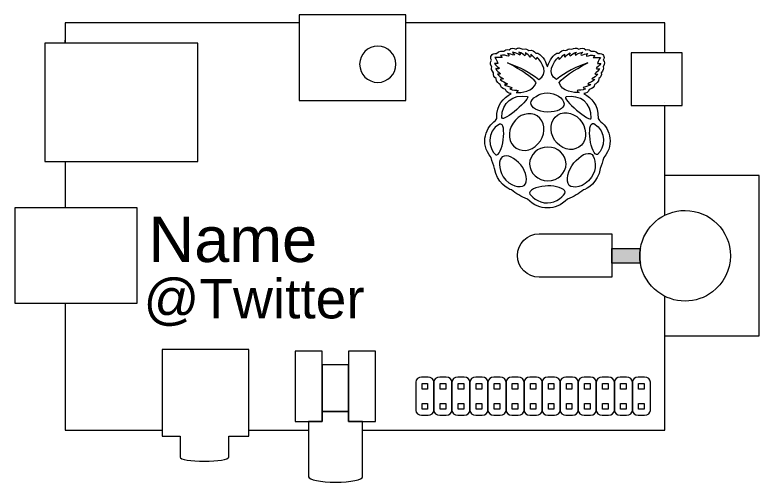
# Model space of a CAD drawing. Header units: inches. Extents: x -193 to 353, y 14 to 296.
# Drawn here: x 138.3 to 240.8, y 19.7 to 84.2 of the extents above; entities that cross this region are included whole.
import ezdxf

# ---------------------------------------------------------------- set-up
doc = ezdxf.new("R2010")
doc.units = ezdxf.units.IN
doc.header["$MEASUREMENT"] = 0
doc.layers.add('Layer 1', color=7, linetype='Continuous')

# ---------------------------------------------------------------- blocks, each defined once
blk = doc.blocks.new('block 311')
at = {"layer": 'Layer 1', "color": 232, "lineweight": 9}
blk.add_lwpolyline([(184.22, 29.49), (184.22, 28.08), (186.19, 28.08), (187.96, 28.08), (187.96, 37.77), (184.22, 37.77), (184.22, 35.91), (184.22, 30.67), (184.22, 29.49)], dxfattribs=at)
blk = doc.blocks.new('block 312')
at = {"layer": 'Layer 1', "color": 232, "lineweight": 9}
blk.add_lwpolyline([(180.61, 29.49), (180.61, 30.67), (180.61, 35.91), (180.61, 37.77), (176.88, 37.77), (176.88, 28.08), (178.74, 28.08), (180.61, 28.08), (180.61, 29.49)], dxfattribs=at)
blk = doc.blocks.new('block 313')
at = {"layer": 'Layer 1', "color": 232, "lineweight": 9}
blk.add_lwpolyline([(180.61, 29.49), (184.22, 29.49), (184.22, 30.67), (184.22, 35.91), (180.61, 35.91), (180.61, 30.67), (180.61, 29.49)], dxfattribs=at)
blk = doc.blocks.new('block 314')
at = {"layer": 'Layer 1', "color": 232, "lineweight": 9}
for points, knots in [([(207.71, 79.61), (207.6, 79.61), (207.48, 79.57), (207.34, 79.46), (207.01, 79.59), (206.68, 79.64), (206.39, 79.37), (205.94, 79.43), (205.8, 79.31), (205.69, 79.17), (205.59, 79.17), (204.95, 79.27), (204.66, 78.84), (203.93, 78.92), (203.7, 78.41), (203.96, 77.92), (203.81, 77.69), (203.66, 77.46), (204.01, 77.02), (203.88, 76.78), (203.96, 76.51), (204.25, 76.18), (204.17, 75.84), (204.33, 75.59), (204.6, 75.4), (204.54, 74.93), (205.03, 74.65), (205.17, 74.56), (205.23, 74.28), (205.35, 74.02), (205.9, 73.88), (205.99, 73.46), (206.33, 73.39), (206.65, 73.31), (205.58, 72.69), (204.67, 71.87), (204.67, 69.87), (204.67, 69.87), (204.52, 69.6), (204.52, 69.6), (203.3, 68.85), (202.2, 66.47), (203.92, 64.52), (204.03, 63.92), (204.22, 63.48), (204.38, 63), (204.63, 61.05), (206.27, 60.14), (206.7, 60.03), (207.34, 59.55), (208.01, 59.09), (208.92, 58.77), (209.78, 57.89), (210.71, 57.55), (211.65, 57.55), (211.66, 57.55), (211.67, 57.55), (211.69, 57.55), (212.62, 57.55), (213.56, 57.89), (214.41, 58.77), (215.33, 59.09), (216, 59.55), (216.63, 60.03), (217.06, 60.14), (218.7, 61.05), (218.95, 63), (219.12, 63.48), (219.31, 63.92), (219.42, 64.52), (221.14, 66.47), (220.04, 68.85), (218.82, 69.6), (218.82, 69.6), (218.66, 69.87), (218.66, 69.87), (218.67, 71.87), (217.75, 72.69), (216.69, 73.31), (217.01, 73.4), (217.34, 73.47), (217.43, 73.88), (217.99, 74.02), (218.1, 74.28), (218.16, 74.56), (218.3, 74.65), (218.79, 74.93), (218.74, 75.4), (219.01, 75.59), (219.16, 75.84), (219.08, 76.18), (219.38, 76.51), (219.45, 76.78), (219.33, 77.02), (219.68, 77.46), (219.52, 77.69), (219.37, 77.92), (219.64, 78.41), (219.41, 78.92), (218.67, 78.84), (218.38, 79.27), (217.74, 79.17), (217.65, 79.17), (217.54, 79.31), (217.39, 79.43), (216.94, 79.37), (216.65, 79.64), (216.33, 79.59), (216, 79.46), (215.6, 79.77), (215.34, 79.52), (215.04, 79.43), (214.56, 79.59), (214.45, 79.37), (214.21, 79.28), (213.69, 79.39), (213.53, 79.15), (213.28, 78.9), (213.28, 78.9), (212.98, 78.91), (212.98, 78.91), (212.2, 78.44), (211.8, 77.49), (211.66, 77.01), (211.53, 77.49), (211.13, 78.44), (210.34, 78.91), (210.34, 78.91), (210.05, 78.9), (210.05, 78.9), (209.8, 79.15), (209.64, 79.39), (209.12, 79.28), (208.88, 79.37), (208.77, 79.59), (208.29, 79.43), (208.1, 79.49), (207.92, 79.62), (207.71, 79.61), (207.71, 79.61), (207.71, 79.61), (207.71, 79.61)], [0, 0, 0, 0, 1, 1, 1, 2, 2, 2, 3, 3, 3, 4, 4, 4, 5, 5, 5, 6, 6, 6, 7, 7, 7, 8, 8, 8, 9, 9, 9, 10, 10, 10, 11, 11, 11, 12, 12, 12, 13, 13, 13, 14, 14, 14, 15, 15, 15, 16, 16, 16, 17, 17, 17, 18, 18, 18, 19, 19, 19, 20, 20, 20, 21, 21, 21, 22, 22, 22, 23, 23, 23, 24, 24, 24, 25, 25, 25, 26, 26, 26, 27, 27, 27, 28, 28, 28, 29, 29, 29, 30, 30, 30, 31, 31, 31, 32, 32, 32, 33, 33, 33, 34, 34, 34, 35, 35, 35, 36, 36, 36, 37, 37, 37, 38, 38, 38, 39, 39, 39, 40, 40, 40, 41, 41, 41, 42, 42, 42, 43, 43, 43, 44, 44, 44, 45, 45, 45, 46, 46, 46, 47, 47, 47, 47]), ([(206.14, 77.57), (208.23, 76.49), (209.45, 75.61), (210.11, 74.87), (209.77, 73.5), (207.99, 73.44), (207.34, 73.48), (207.47, 73.54), (207.58, 73.61), (207.62, 73.73), (207.46, 73.84), (206.88, 73.74), (206.48, 73.97), (206.63, 74), (206.7, 74.03), (206.78, 74.15), (206.39, 74.27), (205.98, 74.37), (205.74, 74.57), (205.87, 74.57), (205.99, 74.54), (206.16, 74.66), (205.82, 74.85), (205.45, 75), (205.17, 75.28), (205.35, 75.28), (205.54, 75.28), (205.59, 75.34), (205.28, 75.54), (205.02, 75.75), (204.8, 75.99), (205.04, 75.96), (205.15, 75.99), (205.21, 76.03), (204.97, 76.27), (204.67, 76.48), (204.53, 76.77), (204.71, 76.71), (204.88, 76.69), (205, 76.78), (204.92, 76.96), (204.58, 77.07), (204.38, 77.49), (204.57, 77.48), (204.78, 77.45), (204.82, 77.49), (204.73, 77.86), (204.58, 78.07), (204.42, 78.28), (204.84, 78.29), (205.47, 78.28), (205.44, 78.31), (205.44, 78.31), (205.18, 78.58), (205.18, 78.58), (205.59, 78.69), (206, 78.56), (206.3, 78.46), (206.44, 78.57), (206.3, 78.71), (206.14, 78.84), (206.48, 78.8), (206.79, 78.72), (207.07, 78.61), (207.22, 78.75), (206.97, 78.88), (206.86, 79.02), (207.39, 78.92), (207.61, 78.77), (207.84, 78.63), (208, 78.79), (207.84, 78.92), (207.74, 79.05), (208.14, 78.91), (208.34, 78.71), (208.56, 78.53), (208.63, 78.63), (208.75, 78.7), (208.61, 78.94), (208.9, 78.77), (209.11, 78.58), (209.27, 78.36), (209.44, 78.48), (209.37, 78.63), (209.37, 78.77), (209.67, 78.53), (209.86, 78.28), (210.09, 78.03), (210.13, 78.06), (210.18, 78.17), (210.21, 78.36), (210.92, 77.67), (211.91, 75.95), (210.47, 75.26), (209.24, 76.28), (207.77, 77.01), (206.14, 77.57), (206.14, 77.57), (206.14, 77.57), (206.14, 77.57)], [0, 0, 0, 0, 1, 1, 1, 2, 2, 2, 3, 3, 3, 4, 4, 4, 5, 5, 5, 6, 6, 6, 7, 7, 7, 8, 8, 8, 9, 9, 9, 10, 10, 10, 11, 11, 11, 12, 12, 12, 13, 13, 13, 14, 14, 14, 15, 15, 15, 16, 16, 16, 17, 17, 17, 18, 18, 18, 19, 19, 19, 20, 20, 20, 21, 21, 21, 22, 22, 22, 23, 23, 23, 24, 24, 24, 25, 25, 25, 26, 26, 26, 27, 27, 27, 28, 28, 28, 29, 29, 29, 30, 30, 30, 31, 31, 31, 32, 32, 32, 33, 33, 33, 33]), ([(217.25, 77.57), (215.16, 76.49), (213.94, 75.61), (213.27, 74.87), (213.62, 73.5), (215.4, 73.44), (216.05, 73.48), (215.91, 73.54), (215.8, 73.61), (215.76, 73.73), (215.93, 73.84), (216.51, 73.74), (216.91, 73.97), (216.76, 74), (216.68, 74.03), (216.61, 74.15), (216.99, 74.27), (217.4, 74.37), (217.65, 74.57), (217.51, 74.57), (217.39, 74.54), (217.22, 74.66), (217.57, 74.85), (217.93, 75), (218.21, 75.28), (218.04, 75.28), (217.85, 75.28), (217.79, 75.34), (218.11, 75.54), (218.37, 75.75), (218.59, 75.99), (218.34, 75.96), (218.24, 75.99), (218.18, 76.03), (218.41, 76.27), (218.71, 76.48), (218.86, 76.77), (218.67, 76.71), (218.5, 76.69), (218.38, 76.78), (218.46, 76.96), (218.81, 77.07), (219.01, 77.49), (218.81, 77.48), (218.61, 77.45), (218.57, 77.49), (218.66, 77.86), (218.81, 78.07), (218.96, 78.28), (218.55, 78.29), (217.92, 78.28), (217.95, 78.31), (217.95, 78.31), (218.2, 78.58), (218.2, 78.58), (217.8, 78.69), (217.39, 78.56), (217.08, 78.46), (216.95, 78.57), (217.08, 78.71), (217.25, 78.84), (216.91, 78.8), (216.6, 78.72), (216.31, 78.61), (216.16, 78.74), (216.41, 78.88), (216.53, 79.02), (216, 78.91), (215.77, 78.77), (215.55, 78.63), (215.39, 78.79), (215.54, 78.92), (215.65, 79.05), (215.25, 78.91), (215.04, 78.71), (214.82, 78.52), (214.75, 78.62), (214.64, 78.7), (214.78, 78.94), (214.49, 78.77), (214.28, 78.58), (214.12, 78.36), (213.94, 78.48), (214.01, 78.63), (214.01, 78.77), (213.72, 78.53), (213.53, 78.27), (213.3, 78.03), (213.25, 78.06), (213.21, 78.17), (213.17, 78.36), (212.47, 77.67), (211.47, 75.95), (212.92, 75.26), (214.15, 76.28), (215.62, 77.01), (217.25, 77.57), (217.25, 77.57), (217.25, 77.57), (217.25, 77.57)], [0, 0, 0, 0, 1, 1, 1, 2, 2, 2, 3, 3, 3, 4, 4, 4, 5, 5, 5, 6, 6, 6, 7, 7, 7, 8, 8, 8, 9, 9, 9, 10, 10, 10, 11, 11, 11, 12, 12, 12, 13, 13, 13, 14, 14, 14, 15, 15, 15, 16, 16, 16, 17, 17, 17, 18, 18, 18, 19, 19, 19, 20, 20, 20, 21, 21, 21, 22, 22, 22, 23, 23, 23, 24, 24, 24, 25, 25, 25, 26, 26, 26, 27, 27, 27, 28, 28, 28, 29, 29, 29, 30, 30, 30, 31, 31, 31, 32, 32, 32, 33, 33, 33, 33]), ([(208.88, 72.92), (206.94, 73.25), (205.33, 72.1), (205.39, 70), (205.46, 69.19), (209.59, 72.81), (208.88, 72.92), (208.88, 72.92), (208.88, 72.92), (208.88, 72.92)], [0, 0, 0, 0, 1, 1, 1, 2, 2, 2, 3, 3, 3, 3]), ([(211.66, 73.41), (210.51, 73.45), (209.39, 72.56), (209.39, 72.04), (209.39, 71.42), (210.31, 70.78), (211.67, 70.76), (213.06, 70.75), (213.95, 71.27), (213.95, 71.92), (213.96, 72.65), (212.69, 73.43), (211.66, 73.41), (211.66, 73.41), (211.66, 73.41), (211.66, 73.41)], [0, 0, 0, 0, 1, 1, 1, 2, 2, 2, 3, 3, 3, 4, 4, 4, 5, 5, 5, 5]), ([(214.23, 72.86), (216.17, 73.19), (217.78, 72.04), (217.71, 69.94), (217.65, 69.13), (213.52, 72.74), (214.23, 72.86)], [0, 0, 0, 0, 1, 1, 1, 2, 2, 2, 2]), ([(210.27, 70.23), (211.31, 69.55), (211.5, 68.01), (210.69, 66.79), (209.88, 65.56), (208.38, 65.12), (207.34, 65.8), (207.34, 65.8), (207.34, 65.8), (207.34, 65.8), (206.3, 66.48), (206.12, 68.03), (206.92, 69.25), (207.73, 70.47), (209.23, 70.91), (210.27, 70.23), (210.27, 70.23), (210.27, 70.23), (210.27, 70.23)], [0, 0, 0, 0, 1, 1, 1, 2, 2, 2, 3, 3, 3, 4, 4, 4, 5, 5, 5, 6, 6, 6, 6]), ([(213.07, 70.36), (212.04, 69.67), (211.85, 68.13), (212.66, 66.91), (213.47, 65.68), (214.96, 65.24), (216, 65.93), (216, 65.93), (216, 65.93), (216, 65.93), (217.04, 66.61), (217.23, 68.15), (216.42, 69.37), (215.61, 70.6), (214.11, 71.04), (213.07, 70.36), (213.07, 70.36), (213.07, 70.36), (213.07, 70.36)], [0, 0, 0, 0, 1, 1, 1, 2, 2, 2, 3, 3, 3, 4, 4, 4, 5, 5, 5, 6, 6, 6, 6]), ([(205.07, 69.12), (206.2, 69.42), (205.45, 64.48), (204.54, 64.88), (203.53, 65.69), (203.21, 68.06), (205.07, 69.12)], [0, 0, 0, 0, 1, 1, 1, 2, 2, 2, 2]), ([(218.05, 69.18), (216.92, 69.48), (217.67, 64.54), (218.58, 64.94), (219.58, 65.75), (219.91, 68.12), (218.05, 69.18), (218.05, 69.18), (218.05, 69.18), (218.05, 69.18)], [0, 0, 0, 0, 1, 1, 1, 2, 2, 2, 3, 3, 3, 3]), ([(214.23, 63.62), (214.24, 62.35), (213.12, 61.3), (211.74, 61.3), (210.35, 61.29), (209.22, 62.32), (209.21, 63.6), (209.21, 63.61), (209.21, 63.61), (209.21, 63.62), (209.2, 64.9), (210.32, 65.94), (211.71, 65.95), (213.09, 65.95), (214.22, 64.92), (214.23, 63.65), (214.23, 63.64), (214.23, 63.63), (214.23, 63.62)], [0, 0, 0, 0, 1, 1, 1, 2, 2, 2, 3, 3, 3, 4, 4, 4, 5, 5, 5, 6, 6, 6, 6]), ([(208.01, 63.48), (208.73, 62.61), (209.05, 61.09), (208.46, 60.65), (207.89, 60.3), (206.51, 60.45), (205.54, 61.85), (204.87, 63.03), (204.96, 64.23), (205.42, 64.58), (206.11, 65), (207.18, 64.43), (208.01, 63.48), (208.01, 63.48), (208.01, 63.48), (208.01, 63.48)], [0, 0, 0, 0, 1, 1, 1, 2, 2, 2, 3, 3, 3, 4, 4, 4, 5, 5, 5, 5]), ([(215.31, 63.75), (214.54, 62.84), (214.1, 61.18), (214.67, 60.65), (215.21, 60.23), (216.67, 60.29), (217.74, 61.78), (218.52, 62.78), (218.26, 64.45), (217.81, 64.9), (217.15, 65.41), (216.2, 64.76), (215.31, 63.75), (215.31, 63.75), (215.31, 63.75), (215.31, 63.75)], [0, 0, 0, 0, 1, 1, 1, 2, 2, 2, 3, 3, 3, 4, 4, 4, 5, 5, 5, 5]), ([(211.73, 60.58), (212.74, 60.62), (214.09, 60.25), (214.09, 59.76), (214.11, 59.29), (212.87, 58.22), (211.66, 58.24), (210.42, 58.18), (209.2, 59.26), (209.21, 59.63), (209.19, 60.18), (210.73, 60.6), (211.73, 60.58), (211.73, 60.58), (211.73, 60.58), (211.73, 60.58)], [0, 0, 0, 0, 1, 1, 1, 2, 2, 2, 3, 3, 3, 4, 4, 4, 5, 5, 5, 5])]:
    blk.add_open_spline(points, degree=3, knots=knots, dxfattribs=at)
blk = doc.blocks.new('block 315')
at = {"layer": 'Layer 1', "color": 7, "insert": (155.98, 41.22), "char_height": 5.4373, "attachment_point": 7}
blk.add_mtext('\\fArial|b0|i0|c0|p34;\\W1;@Twitter', dxfattribs=at)
blk = doc.blocks.new('block 316')
at = {"layer": 'Layer 1', "color": 232, "lineweight": 9}
for points in [[(194.38, 33.35), (195.15, 33.35), (195.15, 32.57), (194.38, 32.57), (194.38, 33.35)], [(194.38, 30.58), (195.15, 30.58), (195.15, 29.8), (194.38, 29.8), (194.38, 30.58)]]:
    blk.add_lwpolyline(points, dxfattribs=at)
blk.add_open_spline([(196.01, 29.63), (196.01, 29.25), (195.65, 28.95), (195.21, 28.95), (195.21, 28.95), (194.32, 28.95), (194.32, 28.95), (193.88, 28.95), (193.52, 29.25), (193.52, 29.63), (193.52, 29.63), (193.52, 33.52), (193.52, 33.52), (193.52, 33.89), (193.88, 34.2), (194.32, 34.2), (194.32, 34.2), (195.21, 34.2), (195.21, 34.2), (195.65, 34.2), (196.01, 33.89), (196.01, 33.52), (196.01, 33.52), (196.01, 29.63), (196.01, 29.63)], degree=3, knots=[0, 0, 0, 0, 1, 1, 1, 2, 2, 2, 3, 3, 3, 4, 4, 4, 5, 5, 5, 6, 6, 6, 7, 7, 7, 8, 8, 8, 8], dxfattribs=at)
blk = doc.blocks.new('block 317')
at = {"layer": 'Layer 1', "color": 232, "lineweight": 9}
for points in [[(196.87, 33.35), (197.64, 33.35), (197.64, 32.57), (196.87, 32.57), (196.87, 33.35)], [(196.87, 30.58), (197.64, 30.58), (197.64, 29.8), (196.87, 29.8), (196.87, 30.58)]]:
    blk.add_lwpolyline(points, dxfattribs=at)
blk.add_open_spline([(198.5, 29.63), (198.5, 29.25), (198.14, 28.95), (197.7, 28.95), (197.7, 28.95), (196.81, 28.95), (196.81, 28.95), (196.37, 28.95), (196.01, 29.25), (196.01, 29.63), (196.01, 29.63), (196.01, 33.52), (196.01, 33.52), (196.01, 33.89), (196.37, 34.2), (196.81, 34.2), (196.81, 34.2), (197.7, 34.2), (197.7, 34.2), (198.14, 34.2), (198.5, 33.89), (198.5, 33.52), (198.5, 33.52), (198.5, 29.63), (198.5, 29.63)], degree=3, knots=[0, 0, 0, 0, 1, 1, 1, 2, 2, 2, 3, 3, 3, 4, 4, 4, 5, 5, 5, 6, 6, 6, 7, 7, 7, 8, 8, 8, 8], dxfattribs=at)
blk = doc.blocks.new('block 318')
at = {"layer": 'Layer 1', "color": 232, "lineweight": 9}
for points in [[(199.36, 33.35), (200.13, 33.35), (200.13, 32.57), (199.36, 32.57), (199.36, 33.35)], [(199.36, 30.58), (200.13, 30.58), (200.13, 29.8), (199.36, 29.8), (199.36, 30.58)]]:
    blk.add_lwpolyline(points, dxfattribs=at)
blk.add_open_spline([(200.98, 29.63), (200.98, 29.25), (200.63, 28.95), (200.19, 28.95), (200.19, 28.95), (199.3, 28.95), (199.3, 28.95), (198.85, 28.95), (198.5, 29.25), (198.5, 29.63), (198.5, 29.63), (198.5, 33.52), (198.5, 33.52), (198.5, 33.89), (198.85, 34.2), (199.3, 34.2), (199.3, 34.2), (200.19, 34.2), (200.19, 34.2), (200.63, 34.2), (200.98, 33.89), (200.98, 33.52), (200.98, 33.52), (200.98, 29.63), (200.98, 29.63)], degree=3, knots=[0, 0, 0, 0, 1, 1, 1, 2, 2, 2, 3, 3, 3, 4, 4, 4, 5, 5, 5, 6, 6, 6, 7, 7, 7, 8, 8, 8, 8], dxfattribs=at)
blk = doc.blocks.new('block 319')
at = {"layer": 'Layer 1', "color": 232, "lineweight": 9}
for points in [[(201.84, 33.35), (202.61, 33.35), (202.61, 32.57), (201.84, 32.57), (201.84, 33.35)], [(201.84, 30.58), (202.61, 30.58), (202.61, 29.8), (201.84, 29.8), (201.84, 30.58)]]:
    blk.add_lwpolyline(points, dxfattribs=at)
blk.add_open_spline([(203.47, 29.63), (203.47, 29.25), (203.11, 28.95), (202.67, 28.95), (202.67, 28.95), (201.78, 28.95), (201.78, 28.95), (201.34, 28.95), (200.98, 29.25), (200.98, 29.63), (200.98, 29.63), (200.98, 33.52), (200.98, 33.52), (200.98, 33.89), (201.34, 34.2), (201.78, 34.2), (201.78, 34.2), (202.67, 34.2), (202.67, 34.2), (203.11, 34.2), (203.47, 33.89), (203.47, 33.52), (203.47, 33.52), (203.47, 29.63), (203.47, 29.63)], degree=3, knots=[0, 0, 0, 0, 1, 1, 1, 2, 2, 2, 3, 3, 3, 4, 4, 4, 5, 5, 5, 6, 6, 6, 7, 7, 7, 8, 8, 8, 8], dxfattribs=at)
blk = doc.blocks.new('block 320')
at = {"layer": 'Layer 1', "color": 232, "lineweight": 9}
for points in [[(204.33, 33.35), (205.1, 33.35), (205.1, 32.57), (204.33, 32.57), (204.33, 33.35)], [(204.33, 30.58), (205.1, 30.58), (205.1, 29.8), (204.33, 29.8), (204.33, 30.58)]]:
    blk.add_lwpolyline(points, dxfattribs=at)
blk.add_open_spline([(205.96, 29.63), (205.96, 29.25), (205.6, 28.95), (205.16, 28.95), (205.16, 28.95), (204.27, 28.95), (204.27, 28.95), (203.83, 28.95), (203.47, 29.25), (203.47, 29.63), (203.47, 29.63), (203.47, 33.52), (203.47, 33.52), (203.47, 33.89), (203.83, 34.2), (204.27, 34.2), (204.27, 34.2), (205.16, 34.2), (205.16, 34.2), (205.6, 34.2), (205.96, 33.89), (205.96, 33.52), (205.96, 33.52), (205.96, 29.63), (205.96, 29.63)], degree=3, knots=[0, 0, 0, 0, 1, 1, 1, 2, 2, 2, 3, 3, 3, 4, 4, 4, 5, 5, 5, 6, 6, 6, 7, 7, 7, 8, 8, 8, 8], dxfattribs=at)
blk = doc.blocks.new('block 321')
at = {"layer": 'Layer 1', "color": 232, "lineweight": 9}
for points in [[(206.82, 33.35), (207.59, 33.35), (207.59, 32.57), (206.82, 32.57), (206.82, 33.35)], [(206.82, 30.58), (207.59, 30.58), (207.59, 29.8), (206.82, 29.8), (206.82, 30.58)]]:
    blk.add_lwpolyline(points, dxfattribs=at)
blk.add_open_spline([(208.45, 29.63), (208.45, 29.25), (208.09, 28.95), (207.65, 28.95), (207.65, 28.95), (206.76, 28.95), (206.76, 28.95), (206.32, 28.95), (205.96, 29.25), (205.96, 29.63), (205.96, 29.63), (205.96, 33.52), (205.96, 33.52), (205.96, 33.89), (206.32, 34.2), (206.76, 34.2), (206.76, 34.2), (207.65, 34.2), (207.65, 34.2), (208.09, 34.2), (208.45, 33.89), (208.45, 33.52), (208.45, 33.52), (208.45, 29.63), (208.45, 29.63)], degree=3, knots=[0, 0, 0, 0, 1, 1, 1, 2, 2, 2, 3, 3, 3, 4, 4, 4, 5, 5, 5, 6, 6, 6, 7, 7, 7, 8, 8, 8, 8], dxfattribs=at)
blk = doc.blocks.new('block 322')
at = {"layer": 'Layer 1', "color": 232, "lineweight": 9}
for points in [[(209.31, 33.35), (210.08, 33.35), (210.08, 32.57), (209.31, 32.57), (209.31, 33.35)], [(209.31, 30.58), (210.08, 30.58), (210.08, 29.8), (209.31, 29.8), (209.31, 30.58)]]:
    blk.add_lwpolyline(points, dxfattribs=at)
blk.add_open_spline([(210.94, 29.63), (210.94, 29.25), (210.58, 28.95), (210.14, 28.95), (210.14, 28.95), (209.25, 28.95), (209.25, 28.95), (208.81, 28.95), (208.45, 29.25), (208.45, 29.63), (208.45, 29.63), (208.45, 33.52), (208.45, 33.52), (208.45, 33.89), (208.81, 34.2), (209.25, 34.2), (209.25, 34.2), (210.14, 34.2), (210.14, 34.2), (210.58, 34.2), (210.94, 33.89), (210.94, 33.52), (210.94, 33.52), (210.94, 29.63), (210.94, 29.63)], degree=3, knots=[0, 0, 0, 0, 1, 1, 1, 2, 2, 2, 3, 3, 3, 4, 4, 4, 5, 5, 5, 6, 6, 6, 7, 7, 7, 8, 8, 8, 8], dxfattribs=at)
blk = doc.blocks.new('block 323')
at = {"layer": 'Layer 1', "color": 232, "lineweight": 9}
for points in [[(211.8, 33.35), (212.56, 33.35), (212.56, 32.57), (211.8, 32.57), (211.8, 33.35)], [(211.8, 30.58), (212.56, 30.58), (212.56, 29.8), (211.8, 29.8), (211.8, 30.58)]]:
    blk.add_lwpolyline(points, dxfattribs=at)
blk.add_open_spline([(213.42, 29.63), (213.42, 29.25), (213.07, 28.95), (212.62, 28.95), (212.62, 28.95), (211.73, 28.95), (211.73, 28.95), (211.29, 28.95), (210.94, 29.25), (210.94, 29.63), (210.94, 29.63), (210.94, 33.52), (210.94, 33.52), (210.94, 33.89), (211.29, 34.2), (211.73, 34.2), (211.73, 34.2), (212.62, 34.2), (212.62, 34.2), (213.07, 34.2), (213.42, 33.89), (213.42, 33.52), (213.42, 33.52), (213.42, 29.63), (213.42, 29.63)], degree=3, knots=[0, 0, 0, 0, 1, 1, 1, 2, 2, 2, 3, 3, 3, 4, 4, 4, 5, 5, 5, 6, 6, 6, 7, 7, 7, 8, 8, 8, 8], dxfattribs=at)
blk = doc.blocks.new('block 324')
at = {"layer": 'Layer 1', "color": 232, "lineweight": 9}
for points in [[(214.28, 33.35), (215.05, 33.35), (215.05, 32.57), (214.28, 32.57), (214.28, 33.35)], [(214.28, 30.58), (215.05, 30.58), (215.05, 29.8), (214.28, 29.8), (214.28, 30.58)]]:
    blk.add_lwpolyline(points, dxfattribs=at)
blk.add_open_spline([(215.91, 29.63), (215.91, 29.25), (215.55, 28.95), (215.11, 28.95), (215.11, 28.95), (214.22, 28.95), (214.22, 28.95), (213.78, 28.95), (213.42, 29.25), (213.42, 29.63), (213.42, 29.63), (213.42, 33.52), (213.42, 33.52), (213.42, 33.89), (213.78, 34.2), (214.22, 34.2), (214.22, 34.2), (215.11, 34.2), (215.11, 34.2), (215.55, 34.2), (215.91, 33.89), (215.91, 33.52), (215.91, 33.52), (215.91, 29.63), (215.91, 29.63)], degree=3, knots=[0, 0, 0, 0, 1, 1, 1, 2, 2, 2, 3, 3, 3, 4, 4, 4, 5, 5, 5, 6, 6, 6, 7, 7, 7, 8, 8, 8, 8], dxfattribs=at)
blk = doc.blocks.new('block 325')
at = {"layer": 'Layer 1', "color": 232, "lineweight": 9}
for points in [[(216.77, 33.35), (217.54, 33.35), (217.54, 32.57), (216.77, 32.57), (216.77, 33.35)], [(216.77, 30.58), (217.54, 30.58), (217.54, 29.8), (216.77, 29.8), (216.77, 30.58)]]:
    blk.add_lwpolyline(points, dxfattribs=at)
blk.add_open_spline([(218.4, 29.63), (218.4, 29.25), (218.04, 28.95), (217.6, 28.95), (217.6, 28.95), (216.71, 28.95), (216.71, 28.95), (216.27, 28.95), (215.91, 29.25), (215.91, 29.63), (215.91, 29.63), (215.91, 33.52), (215.91, 33.52), (215.91, 33.89), (216.27, 34.2), (216.71, 34.2), (216.71, 34.2), (217.6, 34.2), (217.6, 34.2), (218.04, 34.2), (218.4, 33.89), (218.4, 33.52), (218.4, 33.52), (218.4, 29.63), (218.4, 29.63)], degree=3, knots=[0, 0, 0, 0, 1, 1, 1, 2, 2, 2, 3, 3, 3, 4, 4, 4, 5, 5, 5, 6, 6, 6, 7, 7, 7, 8, 8, 8, 8], dxfattribs=at)
blk = doc.blocks.new('block 326')
at = {"layer": 'Layer 1', "color": 232, "lineweight": 9}
for points in [[(219.26, 33.35), (220.03, 33.35), (220.03, 32.57), (219.26, 32.57), (219.26, 33.35)], [(219.26, 30.58), (220.03, 30.58), (220.03, 29.8), (219.26, 29.8), (219.26, 30.58)]]:
    blk.add_lwpolyline(points, dxfattribs=at)
blk.add_open_spline([(220.89, 29.63), (220.89, 29.25), (220.53, 28.95), (220.09, 28.95), (220.09, 28.95), (219.2, 28.95), (219.2, 28.95), (218.76, 28.95), (218.4, 29.25), (218.4, 29.63), (218.4, 29.63), (218.4, 33.52), (218.4, 33.52), (218.4, 33.89), (218.76, 34.2), (219.2, 34.2), (219.2, 34.2), (220.09, 34.2), (220.09, 34.2), (220.53, 34.2), (220.89, 33.89), (220.89, 33.52), (220.89, 33.52), (220.89, 29.63), (220.89, 29.63)], degree=3, knots=[0, 0, 0, 0, 1, 1, 1, 2, 2, 2, 3, 3, 3, 4, 4, 4, 5, 5, 5, 6, 6, 6, 7, 7, 7, 8, 8, 8, 8], dxfattribs=at)
blk = doc.blocks.new('block 327')
at = {"layer": 'Layer 1', "color": 232, "lineweight": 9}
for points in [[(221.75, 33.35), (222.51, 33.35), (222.51, 32.57), (221.75, 32.57), (221.75, 33.35)], [(221.75, 30.58), (222.52, 30.58), (222.52, 29.8), (221.75, 29.8), (221.75, 30.58)]]:
    blk.add_lwpolyline(points, dxfattribs=at)
blk.add_open_spline([(223.37, 29.63), (223.37, 29.25), (223.02, 28.95), (222.58, 28.95), (222.58, 28.95), (221.69, 28.95), (221.69, 28.95), (221.24, 28.95), (220.89, 29.25), (220.89, 29.63), (220.89, 29.63), (220.89, 33.52), (220.89, 33.52), (220.89, 33.89), (221.24, 34.2), (221.69, 34.2), (221.69, 34.2), (222.58, 34.2), (222.58, 34.2), (223.02, 34.2), (223.37, 33.89), (223.37, 33.52), (223.37, 33.52), (223.37, 29.63), (223.37, 29.63)], degree=3, knots=[0, 0, 0, 0, 1, 1, 1, 2, 2, 2, 3, 3, 3, 4, 4, 4, 5, 5, 5, 6, 6, 6, 7, 7, 7, 8, 8, 8, 8], dxfattribs=at)
blk = doc.blocks.new('block 328')
at = {"layer": 'Layer 1', "color": 232, "lineweight": 9}
for points in [[(224.23, 33.35), (225, 33.35), (225, 32.57), (224.23, 32.57), (224.23, 33.35)], [(224.23, 30.58), (225, 30.58), (225, 29.8), (224.23, 29.8), (224.23, 30.58)]]:
    blk.add_lwpolyline(points, dxfattribs=at)
blk.add_open_spline([(225.86, 29.63), (225.86, 29.25), (225.5, 28.95), (225.06, 28.95), (225.06, 28.95), (224.17, 28.95), (224.17, 28.95), (223.73, 28.95), (223.37, 29.25), (223.37, 29.63), (223.37, 29.63), (223.37, 33.52), (223.37, 33.52), (223.37, 33.89), (223.73, 34.2), (224.17, 34.2), (224.17, 34.2), (225.06, 34.2), (225.06, 34.2), (225.5, 34.2), (225.86, 33.89), (225.86, 33.52), (225.86, 33.52), (225.86, 29.63), (225.86, 29.63)], degree=3, knots=[0, 0, 0, 0, 1, 1, 1, 2, 2, 2, 3, 3, 3, 4, 4, 4, 5, 5, 5, 6, 6, 6, 7, 7, 7, 8, 8, 8, 8], dxfattribs=at)
blk = doc.blocks.new('block 310')
at = {"layer": 'Layer 1'}
h = blk.add_hatch(color=72, dxfattribs=at)
h.dxf.hatch_style = 2
edge = h.paths.add_edge_path()
edge.add_spline(control_points=[(224.39, 50.96), (224.39, 51.13), (224.4, 51.31), (224.42, 51.48), (224.43, 51.64), (224.45, 51.8), (224.48, 51.96), (224.48, 51.96), (220.54, 51.96), (220.54, 51.96), (220.54, 51.96), (220.54, 51.48), (220.54, 51.48), (220.54, 51.48), (220.54, 50.48), (220.54, 50.48), (220.54, 50.48), (220.54, 49.95), (220.54, 49.95), (220.54, 49.95), (224.48, 49.95), (224.48, 49.95), (224.45, 50.13), (224.42, 50.3), (224.41, 50.48), (224.4, 50.64), (224.39, 50.8), (224.39, 50.96)], knot_values=[0, 0, 0, 0, 1, 1, 1, 2, 2, 2, 3, 3, 3, 4, 4, 4, 5, 5, 5, 6, 6, 6, 7, 7, 7, 8, 8, 8, 9, 9, 9, 9], degree=3, periodic=1)
at = {"layer": 'Layer 1', "color": 250, "lineweight": 9}
for points in [[(192.15, 83.06), (192.15, 84.18), (190.57, 84.18), (178.98, 84.18), (177.42, 84.18), (177.42, 83.06)], [(177.42, 83.06), (176.67, 83.06), (170.96, 83.06), (168.57, 83.06), (145.2, 83.06), (145.2, 83.06), (145.2, 80.28), (145.2, 80.7)], [(227.85, 78.93), (227.85, 79.35), (227.85, 79.35), (227.85, 83.06), (227.85, 83.06), (192.15, 83.06)], [(145.2, 80.28), (142.37, 80.28), (142.37, 63.95), (145.2, 63.95)], [(145.2, 80.7), (145.2, 80.7)], [(227.85, 78.93), (227.85, 78.93)], [(227.85, 71.69), (228.6, 71.69), (230.26, 71.69), (230.26, 78.93), (228.6, 78.93), (227.85, 78.93)], [(227.85, 72.11), (227.85, 72.11)], [(186.19, 26.9), (227.85, 26.9), (227.85, 26.91), (227.85, 26.91), (227.85, 39.89), (240.84, 39.89), (240.84, 62.02), (227.85, 62.02), (227.85, 71.69)], [(227.85, 71.69), (227.85, 71.69)], [(145.2, 63.95), (145.2, 57.97), (145.2, 57.97), (145.2, 57.55)], [(145.2, 57.55), (138.25, 57.55), (138.25, 44.41), (145.2, 44.41)], [(145.2, 57.55), (145.2, 57.55)], [(145.2, 44.41), (145.2, 26.91), (145.2, 26.91), (145.2, 26.9), (158.57, 26.9)], [(170.51, 26.9), (178.74, 26.9)], [(178.74, 26.9), (178.74, 26.9)], [(186.19, 26.9), (186.19, 26.9)]]:
    blk.add_lwpolyline(points, dxfattribs=at)
at = {"layer": 'Layer 1', "color": 232, "lineweight": 9}
for points in [[(177.42, 83.06), (177.42, 82.64), (177.42, 72.36), (192.15, 72.36), (192.15, 82.64), (192.15, 83.06)], [(156.9, 80.28), (147.31, 80.28), (145.2, 80.28)], [(145.2, 63.95), (145.95, 63.95), (163.48, 63.95), (163.48, 66.29), (163.48, 66.65), (163.48, 80.28), (156.9, 80.28)], [(227.85, 78.93), (223.22, 78.93), (223.22, 71.69), (227.85, 71.69)], [(145.2, 44.41), (145.95, 44.41), (155.11, 44.41), (155.11, 57.55), (145.95, 57.55), (145.2, 57.55)], [(170.51, 26.9), (170.51, 38.04), (158.57, 38.04), (158.57, 26.9)], [(186.19, 26.9), (186.19, 28.08), (184.22, 28.08), (184.22, 29.49), (180.61, 29.49), (180.61, 28.08), (178.74, 28.08), (178.74, 26.9)]]:
    blk.add_lwpolyline(points, dxfattribs=at)
at = {"layer": 'Layer 1', "color": 30, "lineweight": 9}
for points in [[(227.85, 56.55), (227.85, 62.02)], [(227.85, 39.89), (227.85, 45.36)]]:
    blk.add_lwpolyline(points, dxfattribs=at)
at = {"layer": 'Layer 1', "color": 7, "lineweight": 9}
for points, knots in [([(188.28, 79.86), (189.66, 79.86), (190.78, 78.74), (190.78, 77.36), (190.78, 75.98), (189.66, 74.86), (188.28, 74.86), (186.9, 74.86), (185.78, 75.98), (185.78, 77.36), (185.78, 78.74), (186.9, 79.86), (188.28, 79.86)], [0, 0, 0, 0, 1, 1, 1, 2, 2, 2, 3, 3, 3, 4, 4, 4, 4]), ([(230.64, 57.2), (227.53, 57.2), (224.96, 54.93), (224.48, 51.95), (224.45, 51.8), (224.43, 51.64), (224.42, 51.48), (224.4, 51.31), (224.39, 51.13), (224.39, 50.96), (224.39, 50.79), (224.4, 50.64), (224.41, 50.48), (224.42, 50.3), (224.45, 50.13), (224.48, 49.95), (224.74, 48.33), (225.62, 46.91), (226.88, 45.96), (227.93, 45.17), (229.23, 44.7), (230.64, 44.7), (232.05, 44.7), (233.36, 45.17), (234.4, 45.96), (235.91, 47.1), (236.89, 48.92), (236.89, 50.96), (236.89, 54.41), (234.09, 57.2), (230.64, 57.2)], [0, 0, 0, 0, 1, 1, 1, 2, 2, 2, 3, 3, 3, 4, 4, 4, 5, 5, 5, 6, 6, 6, 7, 7, 7, 8, 8, 8, 9, 9, 9, 10, 10, 10, 10]), ([(217.54, 53.98), (217.54, 53.98), (216.22, 53.98), (216.22, 53.98), (216.22, 53.98), (210.54, 53.98), (210.54, 53.98), (208.88, 53.98), (207.54, 52.64), (207.54, 50.98), (207.54, 49.32), (208.88, 47.98), (210.54, 47.98), (210.54, 47.98), (216.22, 47.98), (216.22, 47.98), (216.22, 47.98), (217.54, 47.98), (217.54, 47.98), (217.54, 47.98), (220.54, 47.98), (220.54, 47.98), (220.54, 47.98), (220.54, 49.95), (220.54, 49.95), (220.54, 49.95), (220.54, 50.48), (220.54, 50.48), (220.54, 50.48), (220.54, 51.48), (220.54, 51.48), (220.54, 51.48), (220.54, 51.95), (220.54, 51.95), (220.54, 51.95), (220.54, 53.98), (220.54, 53.98), (220.54, 53.98), (217.54, 53.98), (217.54, 53.98)], [0, 0, 0, 0, 1, 1, 1, 2, 2, 2, 3, 3, 3, 4, 4, 4, 5, 5, 5, 6, 6, 6, 7, 7, 7, 8, 8, 8, 9, 9, 9, 10, 10, 10, 11, 11, 11, 12, 12, 12, 13, 13, 13, 13])]:
    blk.add_open_spline(points, degree=3, knots=knots, dxfattribs=at)
at = {"layer": 'Layer 1', "lineweight": 0}
blk.add_open_spline([(224.39, 50.96), (224.39, 51.13), (224.4, 51.31), (224.42, 51.48), (224.43, 51.64), (224.45, 51.8), (224.48, 51.96), (224.48, 51.96), (220.54, 51.96), (220.54, 51.96), (220.54, 51.96), (220.54, 51.48), (220.54, 51.48), (220.54, 51.48), (220.54, 50.48), (220.54, 50.48), (220.54, 50.48), (220.54, 49.95), (220.54, 49.95), (220.54, 49.95), (224.48, 49.95), (224.48, 49.95), (224.45, 50.13), (224.42, 50.3), (224.41, 50.48), (224.4, 50.64), (224.39, 50.8), (224.39, 50.96)], degree=3, knots=[0, 0, 0, 0, 1, 1, 1, 2, 2, 2, 3, 3, 3, 4, 4, 4, 5, 5, 5, 6, 6, 6, 7, 7, 7, 8, 8, 8, 9, 9, 9, 9], dxfattribs=at)
at = {"layer": 'Layer 1', "color": 250, "lineweight": 9}
for points, knots in [([(158.57, 26.9), (158.57, 26.9), (158.57, 26.49), (158.57, 26.49), (158.57, 26.49), (158.57, 26.09), (158.57, 26.09), (158.57, 26.09), (161.02, 26.09), (161.02, 26.09), (161.02, 26.09), (161.02, 23.17), (161.02, 23.17), (161.02, 22.86), (162.52, 22.6), (164.37, 22.6), (166.22, 22.6), (167.73, 22.86), (167.73, 23.17), (167.73, 23.17), (167.73, 26.09), (167.73, 26.09), (167.73, 26.09), (170.51, 26.09), (170.51, 26.09), (170.51, 26.09), (170.51, 26.49), (170.51, 26.49), (170.51, 26.49), (170.51, 26.9), (170.51, 26.9)], [0, 0, 0, 0, 1, 1, 1, 2, 2, 2, 3, 3, 3, 4, 4, 4, 5, 5, 5, 6, 6, 6, 7, 7, 7, 8, 8, 8, 9, 9, 9, 10, 10, 10, 10]), ([(178.74, 26.9), (178.74, 26.9), (178.74, 26.49), (178.74, 26.49), (178.74, 26.49), (178.74, 20.47), (178.74, 20.47), (178.74, 20.06), (180.41, 19.73), (182.46, 19.73), (184.52, 19.73), (186.19, 20.06), (186.19, 20.47), (186.19, 20.47), (186.19, 26.49), (186.19, 26.49), (186.19, 26.49), (186.19, 26.9), (186.19, 26.9)], [0, 0, 0, 0, 1, 1, 1, 2, 2, 2, 3, 3, 3, 4, 4, 4, 5, 5, 5, 6, 6, 6, 6])]:
    blk.add_open_spline(points, degree=3, knots=knots, dxfattribs=at)
at = {"layer": 'Layer 1'}
for name in ['block 314', 'block 315', 'block 312', 'block 311', 'block 313', 'block 316', 'block 317', 'block 318', 'block 319', 'block 320', 'block 321', 'block 322', 'block 323', 'block 324', 'block 325', 'block 326', 'block 327', 'block 328']:
    blk.add_blockref(name, (0, 0), dxfattribs=at)
at = {"layer": 'Layer 1', "color": 7, "insert": (156.69, 50), "char_height": 6.2371, "attachment_point": 7}
blk.add_mtext('\\fArial|b0|i0|c0|p34;\\W1;Name', dxfattribs=at)
blk = doc.blocks.new('block 290')
at = {"layer": 'Layer 1'}
blk.add_blockref('block 310', (0, 0), dxfattribs=at)

msp = doc.modelspace()

# ---------------------------------------------------------------- block references
at = {"layer": 'Layer 1'}
msp.add_blockref('block 290', (0, 0), dxfattribs=at)

doc.saveas('drawing.dxf')
